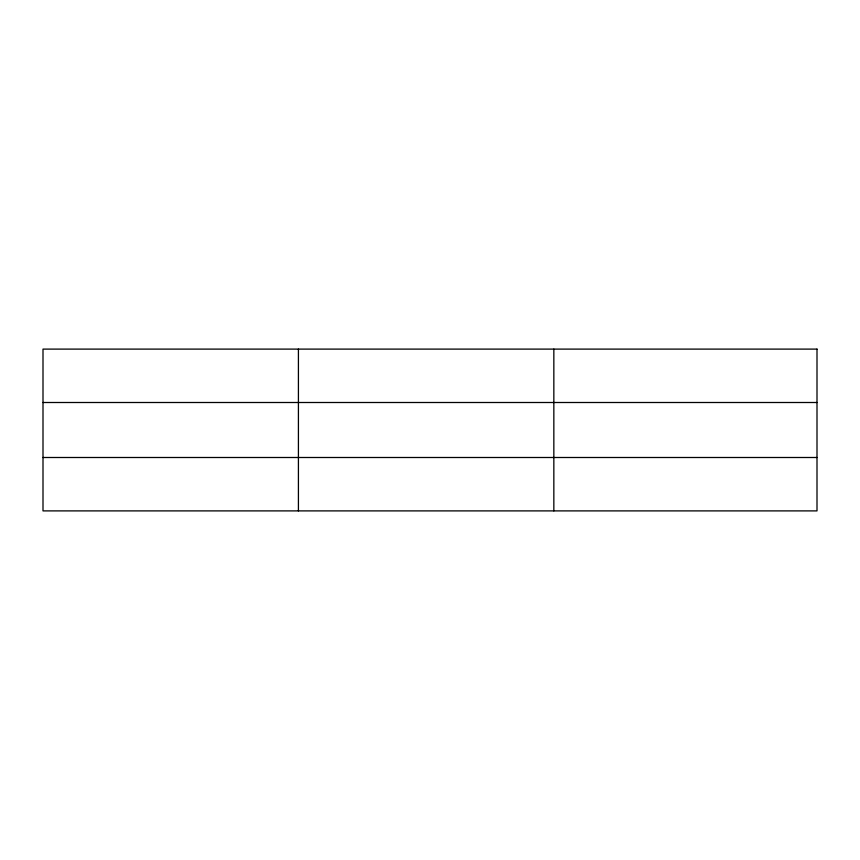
<?xml version="1.0" encoding="UTF-8"?>
<svg xmlns="http://www.w3.org/2000/svg" width="860" height="860" viewBox="0 0 860 860"><rect width="100%" height="100%" fill="white"/><g stroke="black" fill="none" stroke-linecap="round" stroke-linejoin="round"><path stroke-width="1.29" d="M298.42 510.894L298.42 349.106M553.84 510.894L553.84 349.106M43 402.502L817 402.502M43 457.498L817 457.498M817 349.106L817 510.894L43 510.894L43 349.106L817 349.106"/></g></svg>
